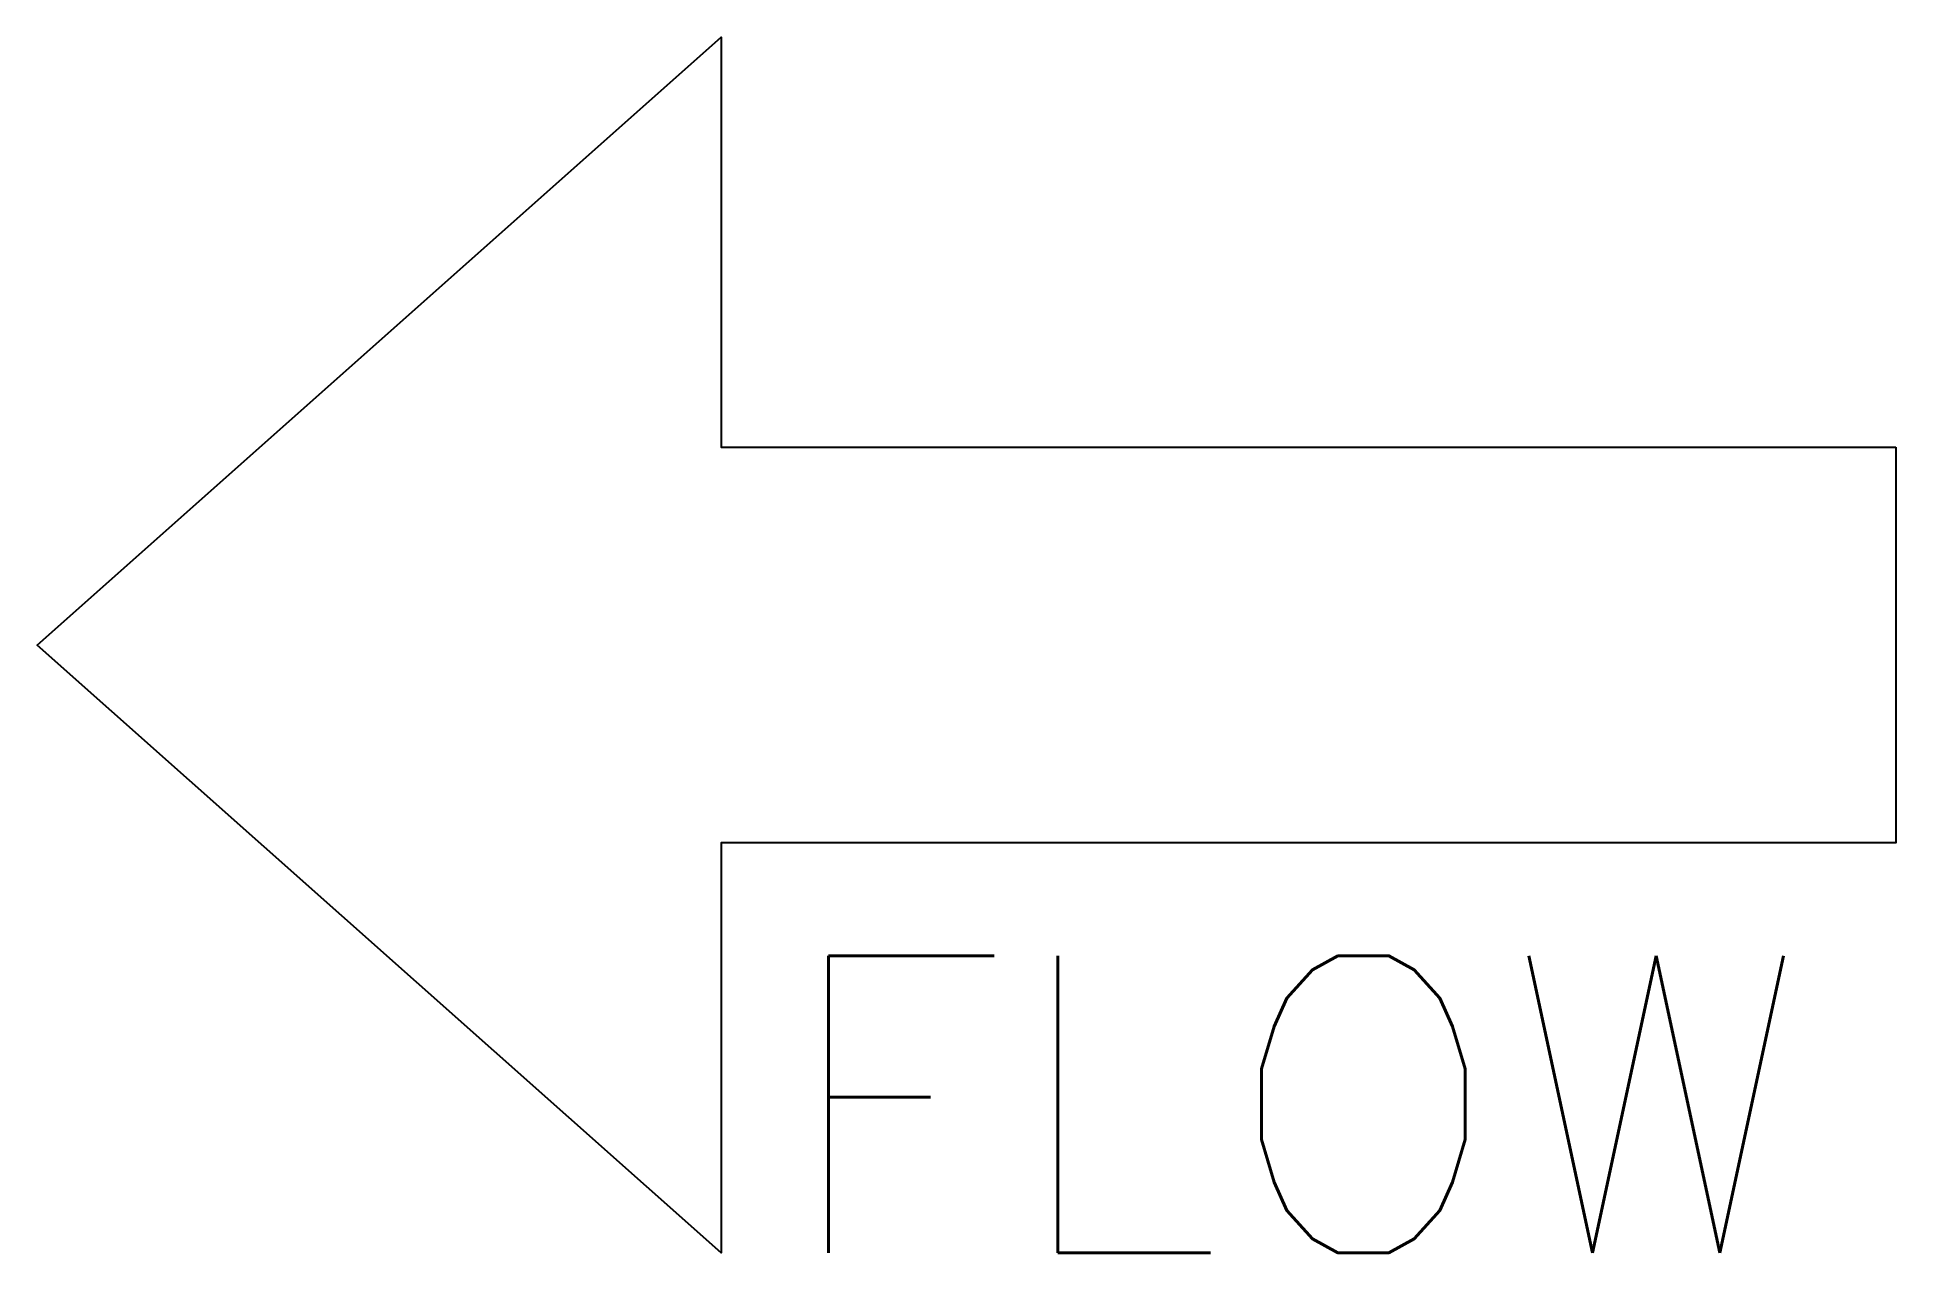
# Model space of a CAD drawing. Header units: inches. Extents: x -0.294 to 0.292, y -0.192 to 0.192.
import ezdxf
from ezdxf.enums import TextEntityAlignment as Align

# ---------------------------------------------------------------- set-up
doc = ezdxf.new("R2010")
doc.units = ezdxf.units.IN
doc.header["$MEASUREMENT"] = 0
doc.styles.add('ROMANS 1', font='ROMANS.SHX', dxfattribs={"height": 0.09375})

msp = doc.modelspace()

# ---------------------------------------------------------------- linework, layer by layer
msp.add_lwpolyline([(0.29237, 0.06246), (0.29237, -0.06246), (-0.0784, -0.06246), (-0.0784, -0.19184), (-0.29422, 0), (-0.0784, 0.19184), (-0.0784, 0.06246)], close=True)

# ---------------------------------------------------------------- texts
at = {"style": 'ROMANS 1'}
msp.add_text('FLOW', height=0.09375, dxfattribs=at).set_placement((-0.06051, -0.14496), align=Align.MIDDLE_LEFT)

doc.saveas('drawing.dxf')
